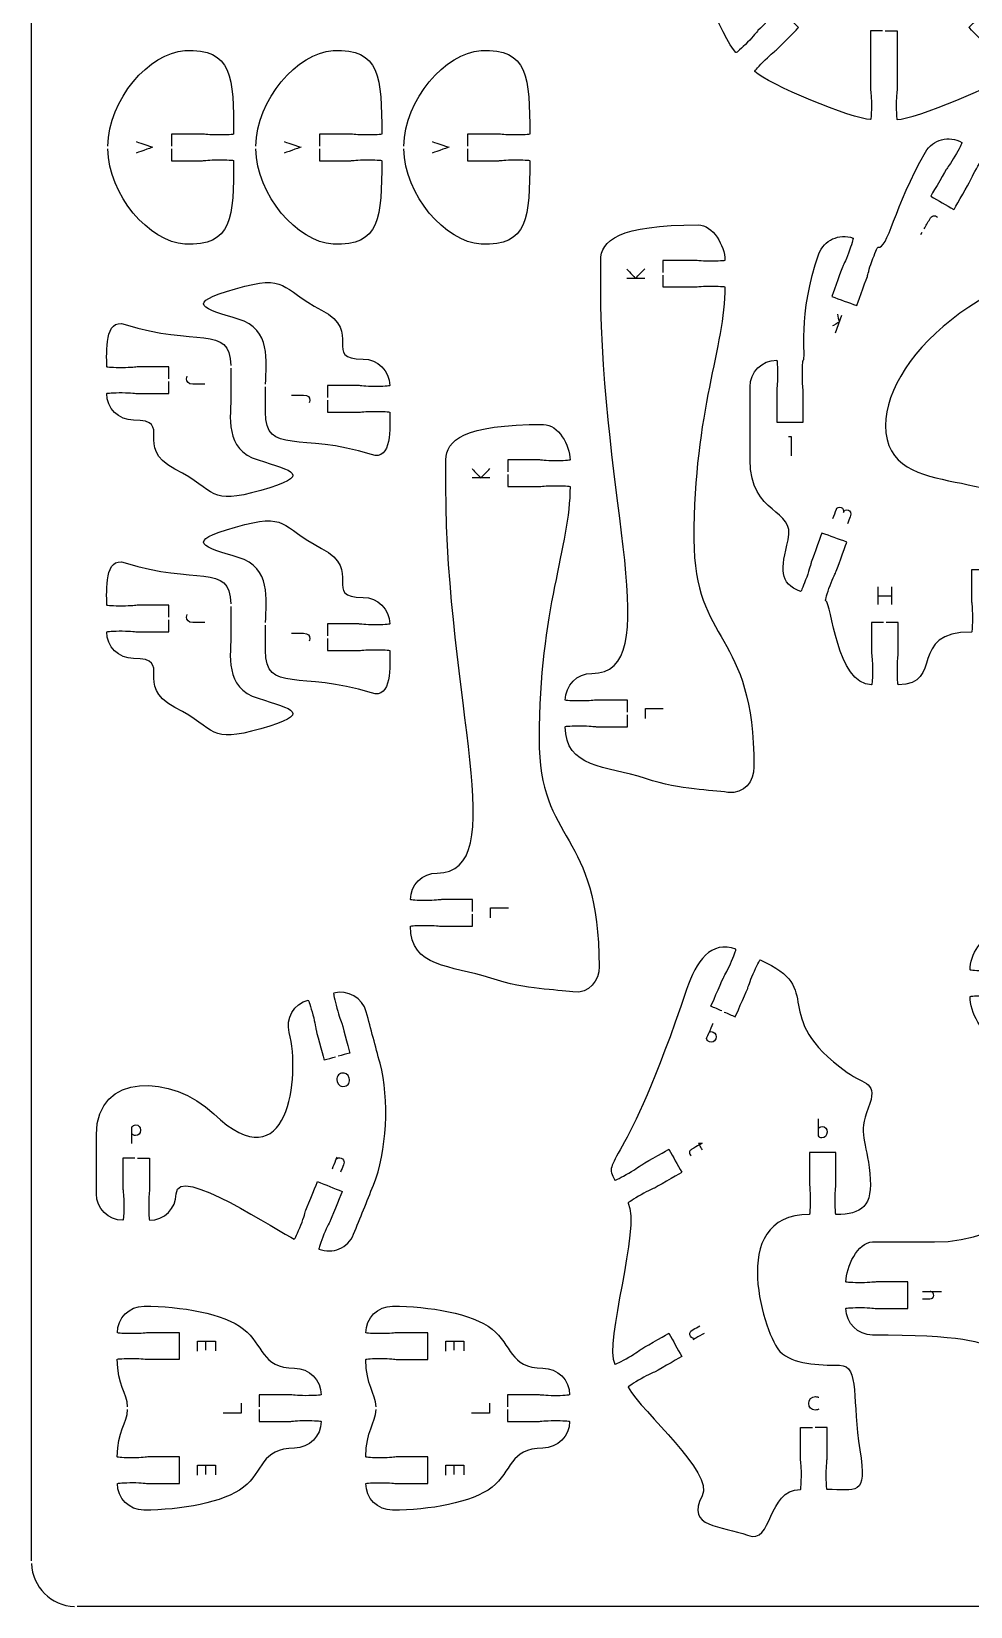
# Model space of a CAD drawing. Extents: x 0 to 300, y 0 to 300.
# Drawn here: x 0 to 105.9, y 0.1 to 177.7 of the extents above; entities that cross this region are included whole.
import ezdxf

# ---------------------------------------------------------------- set-up
doc = ezdxf.new("R2010")
doc.units = 0
doc.header["$MEASUREMENT"] = 0
doc.layers.add('DEFAULT', color=7, linetype='CONTINUOUS')

msp = doc.modelspace()

# ---------------------------------------------------------------- linework, layer by layer
at = {"layer": 'DEFAULT', "color": 1}
for points in [[(0, 5.25), (0, 294.95)], [(294.85, 0.1), (5.15, 0.1)]]:
    msp.add_lwpolyline(points, dxfattribs=at)
at = {"layer": 'DEFAULT', "color": 250}
for points in [[(100.43, 155), (100.27, 154.73)], [(69.17, 149.83), (67.15, 149.83)], [(91.36, 145.64), (90.63, 143.64)], [(85.72, 129.84), (85.72, 131.97), (85.36, 131.97)], [(51.71, 127.33), (49.69, 127.33)], [(95.5, 113.05), (95.5, 115.07)], [(97, 114), (95.5, 114)], [(97, 115.07), (97, 113.05)], [(69.23, 100.23), (69.23, 101.35), (71.25, 101.35)], [(51.77, 77.73), (51.77, 78.85), (53.79, 78.85)], [(100.49, 35.61), (102.62, 35.61)], [(18.72, 28.9), (18.72, 30.03), (20.74, 30.03), (20.74, 28.94)], [(19.66, 28.99), (19.66, 30.03)], [(46.73, 28.9), (46.73, 30.03), (48.76, 30.03), (48.76, 28.94)], [(47.68, 28.99), (47.68, 30.03)], [(23.64, 23.03), (23.64, 21.91), (21.62, 21.91)], [(51.65, 23.03), (51.65, 21.9), (49.63, 21.9)], [(18.72, 14.89), (18.72, 16.03), (20.74, 16.03), (20.74, 14.94)], [(19.66, 14.98), (19.66, 16.03)], [(46.73, 14.89), (46.73, 16.03), (48.76, 16.03), (48.76, 14.94)], [(47.68, 14.98), (47.68, 16.03)]]:
    msp.add_lwpolyline(points, dxfattribs=at)
at = {"layer": 'DEFAULT', "color": 1}
for points, knots in [([(95.98, 177.75), (95.53, 177.75), (95.07, 177.75), (94.62, 177.75), (94.62, 175.59), (94.62, 173.42), (94.62, 171.25), (94.62, 171.08), (94.73, 170.47), (94.73, 169.51), (94.73, 168.54), (94.68, 167.75), (94.63, 167.75), (92.63, 167.75), (82.99, 171.75), (81.58, 173.16), (81.54, 173.2), (82.06, 173.79), (82.74, 174.47), (83.43, 175.15), (83.92, 175.51), (84.05, 175.63), (84.67, 176.25), (86.52, 178.11), (86.52, 178.11), (85.82, 178.82), (85.11, 179.52), (84.4, 180.23), (84.4, 180.23), (82.55, 178.38), (81.93, 177.76), (81.8, 177.63), (81.44, 177.13), (80.76, 176.45), (80.08, 175.77), (79.49, 175.24), (79.45, 175.28), (78.04, 176.7), (74.05, 186.33), (74.05, 188.33), (74.05, 188.39), (74.83, 188.43), (75.8, 188.43), (76.76, 188.43), (77.37, 188.33), (77.55, 188.33), (78.42, 188.33), (81.05, 188.33), (81.05, 188.33), (81.05, 189.33), (81.05, 190.33), (81.05, 191.33), (81.05, 191.33), (78.42, 191.33), (77.55, 191.33), (77.37, 191.33), (76.77, 191.23), (75.8, 191.23), (74.83, 191.23), (74.05, 191.27), (74.05, 191.33), (74.05, 193.33), (78.04, 202.97), (79.45, 204.38), (79.49, 204.42), (80.08, 203.9), (80.76, 203.21), (81.45, 202.53), (81.8, 202.03), (81.93, 201.91), (82.55, 201.28), (84.4, 199.43), (84.4, 199.43), (85.11, 200.14), (85.82, 200.85), (86.53, 201.55), (86.53, 201.55), (84.67, 203.41), (84.05, 204.03), (83.92, 204.15), (83.43, 204.51), (82.74, 205.19), (82.06, 205.88), (81.54, 206.46), (81.58, 206.5), (82.99, 207.92), (92.63, 211.91), (94.63, 211.91), (94.68, 211.91), (94.73, 211.13), (94.73, 210.16), (94.73, 209.19), (94.63, 208.58), (94.63, 208.41), (94.62, 207.53), (94.62, 201.91), (94.62, 201.91), (95.07, 201.91), (95.53, 201.91), (95.98, 201.91)], [0, 0, 0, 0, 3.83, 3.83, 3.83, 22.25, 22.25, 22.25, 23.25, 23.25, 23.25, 24.25, 24.25, 24.25, 25.25, 25.25, 25.25, 26.25, 26.25, 26.25, 27.25, 27.25, 27.25, 28.25, 28.25, 28.25, 36.742355, 36.742355, 36.742355, 37.742355, 37.742355, 37.742355, 38.742355, 38.742355, 38.742355, 39.742355, 39.742355, 39.742355, 40.742355, 40.742355, 40.742355, 41.742355, 41.742355, 41.742355, 42.742355, 42.742355, 42.742355, 43.742355, 43.742355, 43.742355, 52.252355, 52.252355, 52.252355, 53.252355, 53.252355, 53.252355, 54.252355, 54.252355, 54.252355, 55.252355, 55.252355, 55.252355, 56.252355, 56.252355, 56.252355, 57.252355, 57.252355, 57.252355, 58.252355, 58.252355, 58.252355, 59.252355, 59.252355, 59.252355, 67.758853, 67.758853, 67.758853, 68.758853, 68.758853, 68.758853, 69.758853, 69.758853, 69.758853, 70.758853, 70.758853, 70.758853, 71.758853, 71.758853, 71.758853, 72.758853, 72.758853, 72.758853, 73.758853, 73.758853, 73.758853, 74.758853, 74.758853, 74.758853, 78.588853, 78.588853, 78.588853, 78.588853]), ([(96.28, 177.75), (96.73, 177.75), (97.18, 177.75), (97.63, 177.75), (97.63, 175.59), (97.63, 173.42), (97.63, 171.25), (97.63, 171.08), (97.53, 170.47), (97.52, 169.5), (97.52, 168.54), (97.57, 167.76), (97.62, 167.75), (99.62, 167.75), (109.26, 171.75), (110.68, 173.16), (110.71, 173.2), (110.2, 173.78), (109.51, 174.47), (108.83, 175.15), (108.33, 175.51), (108.2, 175.63), (107.58, 176.25), (105.73, 178.11), (105.73, 178.11), (106.43, 178.82), (107.14, 179.52), (107.85, 180.23), (107.85, 180.23), (109.71, 178.38), (110.32, 177.75), (110.45, 177.63), (110.81, 177.13), (111.49, 176.45), (112.18, 175.76), (112.76, 175.24), (112.8, 175.28), (114.21, 176.7), (118.2, 186.33), (118.2, 188.33), (118.2, 188.39), (117.42, 188.43), (116.45, 188.43), (115.49, 188.43), (114.88, 188.33), (114.7, 188.33), (113.54, 188.33), (112.37, 188.33), (111.2, 188.33), (111.2, 189.33), (111.2, 190.33), (111.2, 191.33), (111.2, 191.33), (113.83, 191.33), (114.7, 191.33), (114.88, 191.33), (115.48, 191.23), (116.45, 191.23), (117.42, 191.23), (118.2, 191.28), (118.2, 191.33), (118.2, 193.33), (114.21, 202.97), (112.8, 204.38), (112.76, 204.42), (112.18, 203.9), (111.49, 203.22), (110.8, 202.53), (110.45, 202.03), (110.32, 201.91), (109.7, 201.29), (107.85, 199.43), (107.85, 199.43), (107.14, 200.14), (106.43, 200.85), (105.73, 201.55), (105.73, 201.55), (107.59, 203.41), (108.2, 204.03), (108.33, 204.15), (108.83, 204.51), (109.51, 205.2), (110.19, 205.88), (110.71, 206.46), (110.68, 206.5), (109.26, 207.92), (99.63, 211.91), (97.63, 211.91), (97.57, 211.91), (97.52, 211.13), (97.52, 210.16), (97.52, 209.19), (97.63, 208.58), (97.62, 208.41), (97.63, 207.53), (97.63, 201.91), (97.63, 201.91), (97.18, 201.91), (96.73, 201.91), (96.28, 201.91)], [0, 0, 0, 0, 3.83, 3.83, 3.83, 22.26, 22.26, 22.26, 23.26, 23.26, 23.26, 24.26, 24.26, 24.26, 25.26, 25.26, 25.26, 26.26, 26.26, 26.26, 27.26, 27.26, 27.26, 28.26, 28.26, 28.26, 36.766498, 36.766498, 36.766498, 37.766498, 37.766498, 37.766498, 38.766498, 38.766498, 38.766498, 39.766498, 39.766498, 39.766498, 40.766498, 40.766498, 40.766498, 41.766498, 41.766498, 41.766498, 42.766498, 42.766498, 42.766498, 52.696498, 52.696498, 52.696498, 61.196503, 61.196503, 61.196503, 62.196503, 62.196503, 62.196503, 63.196503, 63.196503, 63.196503, 64.196503, 64.196503, 64.196503, 65.196503, 65.196503, 65.196503, 66.196503, 66.196503, 66.196503, 67.196503, 67.196503, 67.196503, 68.196503, 68.196503, 68.196503, 76.703001, 76.703001, 76.703001, 77.703001, 77.703001, 77.703001, 78.703001, 78.703001, 78.703001, 79.703001, 79.703001, 79.703001, 80.703001, 80.703001, 80.703001, 81.703001, 81.703001, 81.703001, 82.703001, 82.703001, 82.703001, 83.703001, 83.703001, 83.703001, 87.533001, 87.533001, 87.533001, 87.533001]), ([(8.6, 164.75), (8.68, 169.97), (13.29, 175.28), (17.31, 175.51), (22.65, 175.82), (22.8, 172.46), (22.8, 166.1), (22.8, 166.05), (22.02, 166), (21.05, 166), (20.08, 166), (19.48, 166.1), (19.3, 166.1), (18.13, 166.1), (16.97, 166.1), (15.8, 166.1), (15.8, 165.65), (15.8, 165.2), (15.8, 164.75)], [0, 0, 0, 0, 1, 1, 1, 2, 2, 2, 3, 3, 3, 4, 4, 4, 13.92, 13.92, 13.92, 17.74, 17.74, 17.74, 17.74]), ([(25.29, 164.75), (25.38, 169.97), (29.99, 175.28), (34.01, 175.51), (39.35, 175.82), (39.5, 172.46), (39.5, 166.1), (39.5, 166.05), (38.71, 166), (37.75, 166), (36.78, 166), (36.17, 166.1), (36, 166.1), (34.83, 166.1), (33.66, 166.1), (32.5, 166.1), (32.5, 165.65), (32.5, 165.2), (32.5, 164.75)], [0, 0, 0, 0, 1, 1, 1, 2, 2, 2, 3, 3, 3, 4, 4, 4, 13.92, 13.92, 13.92, 17.74, 17.74, 17.74, 17.74]), ([(41.99, 164.75), (42.07, 169.97), (46.68, 175.28), (50.7, 175.51), (56.04, 175.82), (56.19, 172.46), (56.19, 166.1), (56.19, 166.05), (55.41, 166), (54.44, 166), (53.47, 166), (52.87, 166.1), (52.69, 166.1), (51.52, 166.1), (50.36, 166.1), (49.19, 166.1), (49.19, 165.65), (49.19, 165.2), (49.19, 164.75)], [0, 0, 0, 0, 1, 1, 1, 2, 2, 2, 3, 3, 3, 4, 4, 4, 13.92, 13.92, 13.92, 17.74, 17.74, 17.74, 17.74]), ([(96.1, 111.02), (95.65, 111.02), (95.2, 111.02), (94.75, 111.02), (94.75, 111.02), (94.75, 108.39), (94.75, 107.52), (94.75, 107.34), (94.85, 106.73), (94.85, 105.77), (94.85, 104.8), (94.81, 104.02), (94.75, 104.02), (90.79, 104.02), (90.23, 113.27), (89.56, 113.52), (89.51, 113.54), (89.73, 114.29), (90.06, 115.2), (90.39, 116.11), (90.7, 116.64), (90.76, 116.81), (91.06, 117.63), (91.95, 120.1), (91.95, 120.1), (91.01, 120.44), (90.07, 120.78), (89.14, 121.12), (89.14, 121.12), (88.24, 118.66), (87.94, 117.84), (87.88, 117.67), (87.76, 117.07), (87.43, 116.16), (87.1, 115.25), (86.79, 114.53), (86.74, 114.54), (84.28, 115.44), (84.52, 117.05), (85.33, 120.36), (86.21, 123.96), (81.04, 123.03), (81.04, 129.39), (81.04, 132.13), (81.04, 134.87), (81.04, 137.61), (81.04, 139.27), (82.38, 140.61), (84.04, 140.61), (84.1, 140.61), (84.14, 139.83), (84.14, 138.86), (84.14, 137.89), (84.04, 137.28), (84.04, 137.11), (84.04, 135.94), (84.04, 134.78), (84.04, 133.61), (85.04, 133.61), (86.04, 133.61), (87.04, 133.61), (87.04, 134.78), (87.04, 135.94), (87.04, 137.11), (87.04, 137.28), (86.94, 137.89), (86.94, 138.86), (86.94, 139.83), (86.99, 140.61), (87.04, 140.61), (87.41, 140.61), (86.36, 145.87), (88.8, 152.58), (89.37, 154.14), (91.09, 154.94), (92.65, 154.37), (92.7, 154.35), (92.48, 153.6), (92.14, 152.69), (91.81, 151.78), (91.51, 151.25), (91.45, 151.08), (91.15, 150.26), (90.25, 147.79), (90.25, 147.79), (91.19, 147.45), (92.13, 147.11), (93.07, 146.77), (93.07, 146.77), (93.97, 149.24), (94.27, 150.06), (94.33, 150.22), (94.44, 150.83), (94.78, 151.74), (95.11, 152.64), (95.41, 153.36), (95.47, 153.35), (96.54, 152.96), (97.32, 157.99), (100.82, 164.05), (101.65, 165.49), (103.49, 165.98), (104.92, 165.15), (104.97, 165.13), (104.61, 164.42), (104.13, 163.59), (103.65, 162.75), (103.26, 162.27), (103.17, 162.12), (102.73, 161.36), (101.42, 159.09), (101.42, 159.09), (102.29, 158.59), (103.15, 158.09), (104.02, 157.59), (104.02, 157.59), (105.33, 159.86), (105.76, 160.62), (105.86, 160.77), (106.08, 161.35), (106.56, 162.19), (107.04, 163.02), (107.47, 163.68), (107.52, 163.65), (108.95, 162.82), (109.48, 168.65), (113.63, 166.24), (113.68, 166.22), (113.33, 165.52), (112.84, 164.68), (112.36, 163.84), (111.97, 163.36), (111.88, 163.21), (111.44, 162.46), (110.13, 160.19), (110.13, 160.19), (110.99, 159.69), (111.86, 159.18), (112.73, 158.68), (112.73, 158.68), (114.04, 160.96), (114.48, 161.71), (114.57, 161.87), (114.78, 162.44), (115.27, 163.28), (115.75, 164.12), (116.18, 164.77), (116.23, 164.74), (118.31, 163.54), (123.2, 161.53), (125.85, 161.53), (127.62, 161.53), (128.85, 160.19), (128.85, 158.52), (128.85, 158.47), (128.07, 158.43), (127.1, 158.43), (126.13, 158.43), (125.52, 158.52), (125.34, 158.52), (124.18, 158.52), (123.01, 158.52), (121.85, 158.52), (121.85, 158.07), (121.85, 157.62), (121.85, 157.17)], [0, 0, 0, 0, 3.82, 3.82, 3.82, 4.82, 4.82, 4.82, 5.82, 5.82, 5.82, 6.82, 6.82, 6.82, 7.82, 7.82, 7.82, 8.82, 8.82, 8.82, 9.82, 9.82, 9.82, 10.82, 10.82, 10.82, 19.323423, 19.323423, 19.323423, 20.323423, 20.323423, 20.323423, 21.323423, 21.323423, 21.323423, 22.323423, 22.323423, 22.323423, 23.323423, 23.323423, 23.323423, 24.323423, 24.323423, 24.323423, 47.643423, 47.643423, 47.643423, 48.643423, 48.643423, 48.643423, 49.643423, 49.643423, 49.643423, 50.643423, 50.643423, 50.643423, 60.563423, 60.563423, 60.563423, 69.063423, 69.063423, 69.063423, 78.983423, 78.983423, 78.983423, 79.983423, 79.983423, 79.983423, 80.983423, 80.983423, 80.983423, 81.983423, 81.983423, 81.983423, 82.983423, 82.983423, 82.983423, 83.983423, 83.983423, 83.983423, 84.983423, 84.983423, 84.983423, 85.983423, 85.983423, 85.983423, 94.496243, 94.496243, 94.496243, 95.496243, 95.496243, 95.496243, 96.496243, 96.496243, 96.496243, 97.496243, 97.496243, 97.496243, 98.496243, 98.496243, 98.496243, 99.496243, 99.496243, 99.496243, 100.496243, 100.496243, 100.496243, 101.496243, 101.496243, 101.496243, 102.496243, 102.496243, 102.496243, 111.003851, 111.003851, 111.003851, 112.003851, 112.003851, 112.003851, 113.003851, 113.003851, 113.003851, 114.003851, 114.003851, 114.003851, 115.003851, 115.003851, 115.003851, 116.003851, 116.003851, 116.003851, 117.003851, 117.003851, 117.003851, 118.003851, 118.003851, 118.003851, 126.507803, 126.507803, 126.507803, 127.507803, 127.507803, 127.507803, 128.507803, 128.507803, 128.507803, 129.507803, 129.507803, 129.507803, 130.507803, 130.507803, 130.507803, 131.507803, 131.507803, 131.507803, 132.507803, 132.507803, 132.507803, 133.507803, 133.507803, 133.507803, 143.417803, 143.417803, 143.417803, 147.247803, 147.247803, 147.247803, 147.247803]), ([(15.8, 164.45), (15.8, 164), (15.8, 163.55), (15.8, 163.1), (16.97, 163.1), (18.13, 163.1), (19.3, 163.1), (19.48, 163.1), (20.08, 163.2), (21.05, 163.2), (22.02, 163.2), (22.8, 163.16), (22.8, 163.1), (22.8, 156.74), (22.65, 153.39), (17.31, 153.69), (13.29, 153.92), (8.68, 159.23), (8.6, 164.45)], [0, 0, 0, 0, 3.83, 3.83, 3.83, 13.75, 13.75, 13.75, 14.75, 14.75, 14.75, 15.75, 15.75, 15.75, 16.75, 16.75, 16.75, 17.75, 17.75, 17.75, 17.75]), ([(32.5, 164.45), (32.5, 164), (32.5, 163.55), (32.5, 163.1), (33.66, 163.1), (34.83, 163.1), (36, 163.1), (36.17, 163.1), (36.78, 163.2), (37.75, 163.2), (38.71, 163.2), (39.5, 163.16), (39.5, 163.1), (39.5, 156.74), (39.34, 153.39), (34.01, 153.69), (29.99, 153.92), (25.38, 159.23), (25.29, 164.45)], [0, 0, 0, 0, 3.83, 3.83, 3.83, 13.75, 13.75, 13.75, 14.75, 14.75, 14.75, 15.75, 15.75, 15.75, 16.75, 16.75, 16.75, 17.75, 17.75, 17.75, 17.75]), ([(49.19, 164.45), (49.19, 164), (49.19, 163.55), (49.19, 163.1), (50.36, 163.1), (51.52, 163.1), (52.69, 163.1), (52.87, 163.1), (53.47, 163.2), (54.44, 163.2), (55.41, 163.2), (56.19, 163.16), (56.19, 163.1), (56.19, 156.74), (56.04, 153.39), (50.7, 153.69), (46.68, 153.92), (42.07, 159.23), (41.99, 164.45)], [0, 0, 0, 0, 3.83, 3.83, 3.83, 13.75, 13.75, 13.75, 14.75, 14.75, 14.75, 15.75, 15.75, 15.75, 16.75, 16.75, 16.75, 17.75, 17.75, 17.75, 17.75]), ([(121.85, 156.87), (121.85, 156.42), (121.85, 155.98), (121.85, 155.53), (123.01, 155.53), (124.18, 155.53), (125.34, 155.53), (125.52, 155.53), (126.13, 155.62), (127.1, 155.62), (128.07, 155.62), (128.85, 155.58), (128.85, 155.53), (128.85, 153.87), (127.51, 152.53), (125.85, 152.53), (108.85, 152.53), (96.31, 141.27), (96.31, 133.24), (96.31, 123.87), (112.02, 129.67), (112.02, 121.12), (112.02, 118.4), (112.02, 115.68), (112.02, 112.96), (112.02, 111.3), (110.67, 109.96), (109.02, 109.96), (108.96, 109.96), (108.92, 110.74), (108.92, 111.71), (108.92, 112.67), (109.02, 113.28), (109.02, 113.46), (109.02, 114.62), (109.02, 115.79), (109.02, 116.96), (108.02, 116.96), (107.02, 116.96), (106.02, 116.96), (106.02, 115.79), (106.02, 114.62), (106.02, 113.46), (106.02, 113.28), (106.12, 112.67), (106.12, 111.71), (106.12, 110.74), (106.08, 109.96), (106.02, 109.96), (98.71, 109.96), (102.98, 104.02), (97.75, 104.02), (97.7, 104.02), (97.65, 104.8), (97.65, 105.77), (97.65, 106.74), (97.75, 107.34), (97.75, 107.52), (97.75, 108.39), (97.75, 111.02), (97.75, 111.02), (97.3, 111.02), (96.85, 111.02), (96.4, 111.02)], [0, 0, 0, 0, 3.82, 3.82, 3.82, 13.73, 13.73, 13.73, 14.73, 14.73, 14.73, 15.73, 15.73, 15.73, 16.73, 16.73, 16.73, 17.73, 17.73, 17.73, 18.73, 18.73, 18.73, 41.88, 41.88, 41.88, 42.88, 42.88, 42.88, 43.88, 43.88, 43.88, 44.88, 44.88, 44.88, 54.8, 54.8, 54.8, 63.3, 63.3, 63.3, 73.22, 73.22, 73.22, 74.22, 74.22, 74.22, 75.22, 75.22, 75.22, 76.22, 76.22, 76.22, 77.22, 77.22, 77.22, 78.22, 78.22, 78.22, 79.22, 79.22, 79.22, 83.05, 83.05, 83.05, 83.05]), ([(67.2, 100.94), (67.2, 101.39), (67.2, 101.84), (67.2, 102.29), (66.03, 102.29), (64.87, 102.29), (63.7, 102.29), (63.52, 102.29), (62.92, 102.19), (61.95, 102.19), (60.98, 102.19), (60.2, 102.24), (60.2, 102.29), (60.2, 103.95), (61.54, 105.29), (63.2, 105.29), (71.74, 105.29), (64.2, 124.78), (64.2, 148.86), (64.2, 149.86), (64.2, 150.86), (64.2, 151.86), (64.2, 154.08), (66.13, 155.86), (75.2, 155.86), (76.85, 155.86), (78.2, 153.52), (78.2, 151.86), (78.2, 151.81), (77.42, 151.76), (76.45, 151.76), (75.48, 151.76), (74.87, 151.86), (74.7, 151.86), (73.53, 151.86), (72.37, 151.86), (71.2, 151.86), (71.2, 151.41), (71.2, 150.96), (71.2, 150.51)], [0, 0, 0, 0, 3.83, 3.83, 3.83, 13.75, 13.75, 13.75, 14.75, 14.75, 14.75, 15.75, 15.75, 15.75, 16.75, 16.75, 16.75, 17.75, 17.75, 17.75, 26.26, 26.26, 26.26, 27.26, 27.26, 27.26, 28.26, 28.26, 28.26, 29.26, 29.26, 29.26, 30.26, 30.26, 30.26, 40.18, 40.18, 40.18, 44.01, 44.01, 44.01, 44.01]), ([(26.4, 137.89), (26.43, 140.5), (27.11, 144.07), (23.32, 145.24), (19.46, 146.42), (17.04, 146.97), (23.01, 148.66), (28.99, 150.36), (27.9, 148.75), (32.71, 146.26), (37.51, 143.76), (32.67, 140.74), (37.4, 140.74), (39.05, 140.74), (40.4, 139.4), (40.4, 137.74), (40.4, 137.68), (39.62, 137.64), (38.65, 137.64), (37.68, 137.64), (37.07, 137.74), (36.9, 137.74), (35.73, 137.74), (34.56, 137.74), (33.4, 137.74), (33.4, 137.29), (33.4, 136.84), (33.4, 136.39)], [0, 0, 0, 0, 1, 1, 1, 2, 2, 2, 3, 3, 3, 4, 4, 4, 5, 5, 5, 6, 6, 6, 7, 7, 7, 16.92, 16.92, 16.92, 20.75, 20.75, 20.75, 20.75]), ([(71.2, 150.21), (71.2, 149.76), (71.2, 149.31), (71.2, 148.86), (72.37, 148.86), (73.53, 148.86), (74.7, 148.86), (74.87, 148.86), (75.48, 148.96), (76.45, 148.96), (77.42, 148.96), (78.2, 148.92), (78.2, 148.86), (78.2, 142.1), (74.7, 135.01), (74.7, 120.44), (74.7, 108.48), (81.48, 110.22), (81.48, 94.76), (81.48, 93.17), (80.39, 91.65), (78.53, 91.88), (76.55, 92.2), (73.45, 92.08), (69.25, 93.44), (64.72, 94.91), (60.2, 94.6), (60.2, 99.29), (60.2, 99.35), (60.98, 99.39), (61.95, 99.39), (62.92, 99.39), (63.52, 99.29), (63.7, 99.29), (64.87, 99.29), (66.03, 99.29), (67.2, 99.29), (67.2, 99.74), (67.2, 100.19), (67.2, 100.64)], [0, 0, 0, 0, 3.83, 3.83, 3.83, 13.75, 13.75, 13.75, 14.75, 14.75, 14.75, 15.75, 15.75, 15.75, 16.75, 16.75, 16.75, 17.75, 17.75, 17.75, 18.75, 18.75, 18.75, 19.75, 19.75, 19.75, 20.75, 20.75, 20.75, 21.75, 21.75, 21.75, 22.75, 22.75, 22.75, 32.67, 32.67, 32.67, 36.49, 36.49, 36.49, 36.49]), ([(15.49, 138.5), (15.49, 138.95), (15.49, 139.4), (15.49, 139.85), (14.32, 139.85), (13.16, 139.85), (11.99, 139.85), (11.81, 139.85), (11.21, 139.75), (10.24, 139.75), (9.27, 139.75), (8.49, 139.8), (8.49, 139.85), (8.49, 141.51), (8.19, 145.4), (10.55, 144.64), (18.43, 142.09), (22.4, 144.72), (22.48, 140.01)], [0, 0, 0, 0, 3.82, 3.82, 3.82, 13.74, 13.74, 13.74, 14.74, 14.74, 14.74, 15.74, 15.74, 15.74, 16.74, 16.74, 16.74, 17.74, 17.74, 17.74, 17.74]), ([(22.49, 139.71), (22.49, 138.76), (22.49, 137.8), (22.49, 136.85), (22.49, 134.23), (21.7, 130.54), (25.56, 129.36), (29.42, 128.17), (31.85, 127.62), (25.87, 125.92), (19.9, 124.23), (20.99, 125.84), (16.18, 128.33), (11.37, 130.83), (16.21, 133.85), (11.49, 133.85), (9.83, 133.85), (8.49, 135.19), (8.49, 136.85), (8.49, 136.91), (9.27, 136.95), (10.24, 136.95), (11.21, 136.95), (11.81, 136.85), (11.99, 136.85), (13.16, 136.85), (14.32, 136.85), (15.49, 136.85), (15.49, 137.3), (15.49, 137.75), (15.49, 138.2)], [0, 0, 0, 0, 8.1, 8.1, 8.1, 9.1, 9.1, 9.1, 10.1, 10.1, 10.1, 11.1, 11.1, 11.1, 12.1, 12.1, 12.1, 13.1, 13.1, 13.1, 14.1, 14.1, 14.1, 15.1, 15.1, 15.1, 25.02, 25.02, 25.02, 28.86, 28.86, 28.86, 28.86]), ([(33.4, 136.09), (33.4, 135.64), (33.4, 135.19), (33.4, 134.74), (34.56, 134.74), (35.73, 134.74), (36.9, 134.74), (37.07, 134.74), (37.68, 134.84), (38.65, 134.84), (39.62, 134.84), (40.4, 134.79), (40.4, 134.74), (40.4, 133.08), (40.7, 129.19), (38.34, 129.96), (30.37, 132.53), (26.4, 129.82), (26.4, 134.74), (26.4, 135.69), (26.4, 136.64), (26.4, 137.59)], [0, 0, 0, 0, 3.83, 3.83, 3.83, 13.75, 13.75, 13.75, 14.75, 14.75, 14.75, 15.75, 15.75, 15.75, 16.75, 16.75, 16.75, 17.75, 17.75, 17.75, 25.84, 25.84, 25.84, 25.84]), ([(49.74, 78.44), (49.74, 78.89), (49.74, 79.34), (49.74, 79.79), (48.57, 79.79), (47.41, 79.79), (46.24, 79.79), (46.06, 79.79), (45.46, 79.69), (44.49, 79.69), (43.52, 79.69), (42.74, 79.74), (42.74, 79.79), (42.74, 81.45), (44.08, 82.79), (45.74, 82.79), (54.28, 82.79), (46.74, 102.28), (46.74, 126.36), (46.74, 127.36), (46.74, 128.36), (46.74, 129.36), (46.74, 131.57), (48.67, 133.36), (57.74, 133.36), (59.4, 133.36), (60.74, 131.02), (60.74, 129.36), (60.74, 129.3), (59.96, 129.26), (58.99, 129.26), (58.02, 129.26), (57.41, 129.36), (57.24, 129.36), (56.07, 129.36), (54.91, 129.36), (53.74, 129.36), (53.74, 128.91), (53.74, 128.46), (53.74, 128.01)], [0, 0, 0, 0, 3.82, 3.82, 3.82, 13.74, 13.74, 13.74, 14.74, 14.74, 14.74, 15.74, 15.74, 15.74, 16.74, 16.74, 16.74, 17.74, 17.74, 17.74, 26.25, 26.25, 26.25, 27.25, 27.25, 27.25, 28.25, 28.25, 28.25, 29.25, 29.25, 29.25, 30.25, 30.25, 30.25, 40.17, 40.17, 40.17, 43.99, 43.99, 43.99, 43.99]), ([(53.74, 127.71), (53.74, 127.26), (53.74, 126.81), (53.74, 126.36), (54.91, 126.36), (56.07, 126.36), (57.24, 126.36), (57.41, 126.36), (58.02, 126.46), (58.99, 126.46), (59.96, 126.46), (60.74, 126.41), (60.74, 126.36), (60.74, 119.6), (57.24, 112.5), (57.24, 97.94), (57.24, 85.98), (64.02, 87.72), (64.02, 72.25), (64.02, 70.67), (62.93, 69.14), (61.07, 69.38), (59.09, 69.69), (56, 69.58), (51.79, 70.94), (47.26, 72.41), (42.74, 72.1), (42.74, 76.79), (42.74, 76.85), (43.52, 76.89), (44.49, 76.89), (45.46, 76.89), (46.06, 76.79), (46.24, 76.79), (47.41, 76.79), (48.57, 76.79), (49.74, 76.79), (49.74, 77.24), (49.74, 77.69), (49.74, 78.14)], [0, 0, 0, 0, 3.84, 3.84, 3.84, 13.76, 13.76, 13.76, 14.76, 14.76, 14.76, 15.76, 15.76, 15.76, 16.76, 16.76, 16.76, 17.76, 17.76, 17.76, 18.76, 18.76, 18.76, 19.76, 19.76, 19.76, 20.76, 20.76, 20.76, 21.76, 21.76, 21.76, 22.76, 22.76, 22.76, 32.68, 32.68, 32.68, 36.51, 36.51, 36.51, 36.51]), ([(26.4, 111.02), (26.43, 113.63), (27.11, 117.21), (23.32, 118.37), (19.46, 119.55), (17.04, 120.1), (23.01, 121.8), (28.99, 123.49), (27.9, 121.89), (32.71, 119.39), (37.51, 116.89), (32.67, 113.87), (37.4, 113.87), (39.05, 113.87), (40.4, 112.53), (40.4, 110.87), (40.4, 110.82), (39.62, 110.77), (38.65, 110.77), (37.68, 110.77), (37.07, 110.87), (36.9, 110.87), (35.73, 110.87), (34.56, 110.87), (33.4, 110.87), (33.4, 110.42), (33.4, 109.97), (33.4, 109.52)], [0, 0, 0, 0, 1, 1, 1, 2, 2, 2, 3, 3, 3, 4, 4, 4, 5, 5, 5, 6, 6, 6, 7, 7, 7, 16.92, 16.92, 16.92, 20.75, 20.75, 20.75, 20.75]), ([(15.49, 111.64), (15.49, 112.09), (15.49, 112.54), (15.49, 112.98), (14.32, 112.98), (13.16, 112.98), (11.99, 112.98), (11.81, 112.98), (11.21, 112.88), (10.24, 112.88), (9.27, 112.88), (8.49, 112.93), (8.49, 112.98), (8.49, 114.64), (8.19, 118.53), (10.55, 117.77), (18.43, 115.22), (22.4, 117.85), (22.48, 113.14)], [0, 0, 0, 0, 3.82, 3.82, 3.82, 13.74, 13.74, 13.74, 14.74, 14.74, 14.74, 15.74, 15.74, 15.74, 16.74, 16.74, 16.74, 17.74, 17.74, 17.74, 17.74]), ([(22.49, 112.84), (22.49, 111.89), (22.49, 110.93), (22.49, 109.98), (22.49, 107.36), (21.7, 103.67), (25.56, 102.49), (29.42, 101.3), (31.85, 100.75), (25.87, 99.06), (19.9, 97.36), (20.99, 98.97), (16.18, 101.47), (11.37, 103.96), (16.21, 106.98), (11.49, 106.98), (9.83, 106.98), (8.49, 108.32), (8.49, 109.98), (8.49, 110.04), (9.27, 110.08), (10.24, 110.08), (11.21, 110.08), (11.81, 109.98), (11.99, 109.98), (13.16, 109.98), (14.32, 109.98), (15.49, 109.98), (15.49, 110.43), (15.49, 110.89), (15.49, 111.34)], [0, 0, 0, 0, 8.09, 8.09, 8.09, 9.09, 9.09, 9.09, 10.09, 10.09, 10.09, 11.09, 11.09, 11.09, 12.09, 12.09, 12.09, 13.09, 13.09, 13.09, 14.09, 14.09, 14.09, 15.09, 15.09, 15.09, 25.01, 25.01, 25.01, 28.85, 28.85, 28.85, 28.85]), ([(33.4, 109.22), (33.4, 108.77), (33.4, 108.32), (33.4, 107.87), (34.56, 107.87), (35.73, 107.87), (36.9, 107.87), (37.07, 107.87), (37.68, 107.97), (38.65, 107.97), (39.62, 107.97), (40.4, 107.93), (40.4, 107.87), (40.4, 106.21), (40.7, 102.33), (38.34, 103.09), (30.37, 105.66), (26.4, 102.95), (26.4, 107.87), (26.4, 108.82), (26.4, 109.77), (26.4, 110.72)], [0, 0, 0, 0, 3.83, 3.83, 3.83, 13.75, 13.75, 13.75, 14.75, 14.75, 14.75, 15.75, 15.75, 15.75, 16.75, 16.75, 16.75, 17.75, 17.75, 17.75, 25.84, 25.84, 25.84, 25.84]), ([(120.4, 27.89), (120.03, 28.15), (119.66, 28.41), (119.29, 28.67), (119.29, 28.67), (117.78, 26.52), (117.28, 25.8), (117.18, 25.66), (116.91, 25.1), (116.36, 24.31), (115.81, 23.52), (115.32, 22.9), (115.27, 22.93), (110.48, 26.01), (110.98, 25.08), (109.27, 26.17), (107.04, 27.59), (114.41, 30.7), (94.85, 30.7), (93.19, 30.7), (91.85, 32.04), (91.85, 33.7), (91.85, 33.75), (92.63, 33.8), (93.6, 33.8), (94.57, 33.8), (95.18, 33.7), (95.35, 33.7), (96.51, 33.7), (97.68, 33.7), (98.85, 33.7), (98.85, 34.7), (98.85, 35.7), (98.85, 36.7), (97.68, 36.7), (96.51, 36.7), (95.35, 36.7), (95.18, 36.7), (94.57, 36.6), (93.6, 36.6), (92.63, 36.6), (91.85, 36.64), (91.85, 36.7), (91.85, 38.36), (93.19, 41.2), (94.85, 41.2), (97.18, 41.2), (99.52, 41.2), (101.85, 41.2), (118.63, 41.2), (122.85, 64.36), (108.85, 64.36), (107.19, 64.36), (105.85, 67.2), (105.85, 68.86), (105.85, 68.92), (106.63, 68.96), (107.6, 68.96), (108.57, 68.96), (109.17, 68.86), (109.35, 68.86), (110.52, 68.86), (111.68, 68.86), (112.85, 68.86), (112.85, 69.86), (112.85, 70.86), (112.85, 71.86), (111.68, 71.86), (110.52, 71.86), (109.35, 71.86), (109.17, 71.86), (108.57, 71.76), (107.6, 71.76), (106.63, 71.76), (105.85, 71.81), (105.85, 71.86), (105.85, 73.52), (107.19, 75.86), (108.85, 75.86), (116.59, 75.86), (121.85, 78.44), (121.85, 82.86), (121.85, 84.52), (124.19, 85.86), (125.85, 85.86), (125.91, 85.86), (125.95, 85.08), (125.95, 84.11), (125.95, 83.14), (125.85, 82.53), (125.85, 82.36), (125.85, 81.19), (125.85, 80.03), (125.85, 78.86), (126.3, 78.86), (126.75, 78.86), (127.2, 78.86)], [0, 0, 0, 0, 3.834006, 3.834006, 3.834006, 4.834006, 4.834006, 4.834006, 5.834006, 5.834006, 5.834006, 6.834006, 6.834006, 6.834006, 7.834006, 7.834006, 7.834006, 8.834006, 8.834006, 8.834006, 9.834006, 9.834006, 9.834006, 10.834006, 10.834006, 10.834006, 11.834006, 11.834006, 11.834006, 21.754006, 21.754006, 21.754006, 30.264006, 30.264006, 30.264006, 40.184006, 40.184006, 40.184006, 41.184006, 41.184006, 41.184006, 42.184006, 42.184006, 42.184006, 43.184006, 43.184006, 43.184006, 63.024006, 63.024006, 63.024006, 64.024006, 64.024006, 64.024006, 65.024006, 65.024006, 65.024006, 66.024006, 66.024006, 66.024006, 67.024006, 67.024006, 67.024006, 76.944006, 76.944006, 76.944006, 85.444006, 85.444006, 85.444006, 95.364006, 95.364006, 95.364006, 96.364006, 96.364006, 96.364006, 97.364006, 97.364006, 97.364006, 98.364006, 98.364006, 98.364006, 99.364006, 99.364006, 99.364006, 100.364006, 100.364006, 100.364006, 101.364006, 101.364006, 101.364006, 102.364006, 102.364006, 102.364006, 112.284006, 112.284006, 112.284006, 116.114006, 116.114006, 116.114006, 116.114006]), ([(77.86, 67.24), (77.45, 67.42), (77.03, 67.6), (76.62, 67.78), (76.62, 67.78), (77.68, 70.19), (78.03, 70.99), (78.1, 71.15), (78.43, 71.66), (78.82, 72.55), (79.21, 73.43), (79.49, 74.17), (79.44, 74.19), (76.64, 75.26), (74.94, 72.83), (73.88, 69.67), (66.82, 48.6), (64.3, 50.78), (65.79, 48.17), (65.82, 48.12), (66.52, 48.48), (67.36, 48.96), (68.2, 49.44), (68.68, 49.82), (68.83, 49.91), (69.59, 50.35), (71.87, 51.65), (71.87, 51.65), (72.36, 50.78), (72.86, 49.92), (73.36, 49.05), (73.36, 49.05), (71.08, 47.74), (70.32, 47.31), (70.17, 47.22), (69.59, 47.01), (68.75, 46.53), (67.91, 46.05), (67.25, 45.62), (67.28, 45.57), (68.79, 42.94), (64.46, 29.74), (65.79, 27.42), (65.82, 27.37), (66.52, 27.72), (67.36, 28.2), (68.2, 28.69), (68.68, 29.07), (68.83, 29.16), (69.59, 29.6), (71.87, 30.9), (71.87, 30.9), (72.36, 30.03), (72.86, 29.16), (73.36, 28.29), (73.36, 28.29), (71.08, 26.99), (70.32, 26.56), (70.17, 26.47), (69.59, 26.26), (68.75, 25.78), (67.91, 25.29), (67.25, 24.87), (67.28, 24.82), (68.91, 21.98), (77.02, 15.12), (75.65, 12.59), (73.67, 8.93), (77.88, 9.26), (80.76, 8.13), (83.63, 7), (82.93, 13.3), (86.73, 13.3), (86.78, 13.3), (86.83, 14.08), (86.83, 15.05), (86.83, 16.02), (86.73, 16.62), (86.73, 16.8), (86.73, 17.97), (86.73, 19.13), (86.73, 20.3), (87.18, 20.3), (87.63, 20.3), (88.08, 20.3)], [0, 0, 0, 0, 3.832975, 3.832975, 3.832975, 4.832975, 4.832975, 4.832975, 5.832975, 5.832975, 5.832975, 6.832975, 6.832975, 6.832975, 7.832975, 7.832975, 7.832975, 8.832975, 8.832975, 8.832975, 9.832975, 9.832975, 9.832975, 10.832975, 10.832975, 10.832975, 11.832975, 11.832975, 11.832975, 20.339285, 20.339285, 20.339285, 21.339285, 21.339285, 21.339285, 22.339285, 22.339285, 22.339285, 23.339285, 23.339285, 23.339285, 24.339285, 24.339285, 24.339285, 25.339285, 25.339285, 25.339285, 26.339285, 26.339285, 26.339285, 27.339285, 27.339285, 27.339285, 35.845594, 35.845594, 35.845594, 36.845594, 36.845594, 36.845594, 37.845594, 37.845594, 37.845594, 38.845594, 38.845594, 38.845594, 39.845594, 39.845594, 39.845594, 40.845594, 40.845594, 40.845594, 41.845594, 41.845594, 41.845594, 42.845594, 42.845594, 42.845594, 43.845594, 43.845594, 43.845594, 53.765594, 53.765594, 53.765594, 57.585594, 57.585594, 57.585594, 57.585594]), ([(78.13, 67.12), (78.54, 66.94), (78.96, 66.76), (79.37, 66.58), (79.37, 66.58), (80.42, 68.98), (80.77, 69.78), (80.84, 69.94), (81, 70.54), (81.39, 71.42), (81.78, 72.31), (82.13, 73.01), (82.18, 72.99), (89.79, 69.73), (82.83, 66.87), (91.99, 60.32), (93.96, 58.91), (95.55, 59.27), (94.36, 56.3), (93.17, 53.32), (94.17, 52.64), (94.55, 48.91), (94.92, 45.17), (93.65, 44.3), (90.73, 44.3), (90.67, 44.3), (90.63, 45.08), (90.63, 46.05), (90.63, 47.02), (90.73, 47.63), (90.73, 47.8), (90.73, 48.97), (90.73, 50.13), (90.73, 51.3), (89.73, 51.3), (88.73, 51.3), (87.73, 51.3), (87.73, 50.13), (87.73, 48.97), (87.73, 47.8), (87.73, 47.63), (87.83, 47.02), (87.83, 46.05), (87.83, 45.08), (87.78, 44.3), (87.73, 44.3), (78.08, 44.3), (82.9, 30.29), (84.4, 28.85), (85.89, 27.41), (88.75, 27.3), (91.12, 27.3), (93.49, 27.3), (92.49, 23.13), (93.42, 17.75), (94.36, 12.36), (92.88, 13.3), (89.73, 13.3), (89.67, 13.3), (89.63, 14.08), (89.63, 15.05), (89.63, 16.02), (89.73, 16.62), (89.73, 16.8), (89.73, 17.97), (89.73, 19.13), (89.73, 20.3), (89.28, 20.3), (88.83, 20.3), (88.38, 20.3)], [0, 0, 0, 0, 3.828969, 3.828969, 3.828969, 4.828969, 4.828969, 4.828969, 5.828969, 5.828969, 5.828969, 6.828969, 6.828969, 6.828969, 7.828969, 7.828969, 7.828969, 8.828969, 8.828969, 8.828969, 9.828969, 9.828969, 9.828969, 10.828969, 10.828969, 10.828969, 11.828969, 11.828969, 11.828969, 12.828969, 12.828969, 12.828969, 22.748969, 22.748969, 22.748969, 31.258969, 31.258969, 31.258969, 41.178969, 41.178969, 41.178969, 42.178969, 42.178969, 42.178969, 43.178969, 43.178969, 43.178969, 44.178969, 44.178969, 44.178969, 45.178969, 45.178969, 45.178969, 46.178969, 46.178969, 46.178969, 47.178969, 47.178969, 47.178969, 48.178969, 48.178969, 48.178969, 49.178969, 49.178969, 49.178969, 59.098969, 59.098969, 59.098969, 62.928969, 62.928969, 62.928969, 62.928969]), ([(11.97, 50.64), (12.42, 50.64), (12.87, 50.64), (13.32, 50.64), (13.32, 49.48), (13.32, 48.31), (13.32, 47.14), (13.32, 46.97), (13.22, 46.36), (13.22, 45.39), (13.22, 44.42), (13.26, 43.64), (13.32, 43.64), (14.98, 43.64), (16.32, 44.98), (16.32, 46.64), (16.32, 50.14), (28.1, 42.15), (29.64, 41.53), (29.68, 41.5), (30.02, 42.21), (30.38, 43.11), (30.75, 44.01), (30.88, 44.61), (30.95, 44.77), (31.28, 45.58), (32.26, 48.01), (32.26, 48.01), (33.19, 47.64), (34.12, 47.26), (35.04, 46.89), (35.04, 46.89), (34.06, 44.45), (33.73, 43.65), (33.66, 43.48), (33.34, 42.96), (32.98, 42.06), (32.62, 41.16), (32.36, 40.42), (32.42, 40.4), (33.95, 39.78), (35.7, 40.52), (36.32, 42.06), (37.07, 43.9), (37.82, 45.75), (38.57, 47.6), (40.08, 51.34), (40.4, 57.3), (39.31, 61.35), (38.79, 63.28), (38.28, 65.2), (37.76, 67.13), (37.33, 68.73), (35.69, 69.68), (34.08, 69.25), (34.03, 69.24), (34.19, 68.47), (34.44, 67.54), (34.69, 66.6), (34.94, 66.04), (34.99, 65.87), (35.22, 65.03), (35.9, 62.49), (35.9, 62.49), (35.46, 62.38), (35.03, 62.26), (34.6, 62.14)], [0, 0, 0, 0, 3.82, 3.82, 3.82, 13.74, 13.74, 13.74, 14.74, 14.74, 14.74, 15.74, 15.74, 15.74, 16.74, 16.74, 16.74, 17.74, 17.74, 17.74, 18.74, 18.74, 18.74, 19.74, 19.74, 19.74, 20.74, 20.74, 20.74, 29.241206, 29.241206, 29.241206, 30.241206, 30.241206, 30.241206, 31.241206, 31.241206, 31.241206, 32.241206, 32.241206, 32.241206, 33.241206, 33.241206, 33.241206, 50.202789, 50.202789, 50.202789, 51.202789, 51.202789, 51.202789, 68.16087, 68.16087, 68.16087, 69.16087, 69.16087, 69.16087, 70.16087, 70.16087, 70.16087, 71.16087, 71.16087, 71.16087, 72.16087, 72.16087, 72.16087, 75.981367, 75.981367, 75.981367, 75.981367]), ([(11.67, 50.64), (11.22, 50.64), (10.77, 50.64), (10.32, 50.64), (10.32, 49.48), (10.32, 48.31), (10.32, 47.14), (10.32, 46.97), (10.42, 46.36), (10.42, 45.39), (10.42, 44.42), (10.37, 43.64), (10.32, 43.64), (8.66, 43.64), (7.32, 44.98), (7.32, 46.64), (7.32, 48.86), (7.32, 51.08), (7.32, 53.3), (7.32, 60.42), (15.91, 60.09), (20.55, 55.65), (28.97, 47.6), (30.37, 59.94), (29.07, 64.8), (28.64, 66.4), (29.59, 68.04), (31.19, 68.47), (31.24, 68.47), (31.49, 67.74), (31.74, 66.81), (31.99, 65.88), (32.05, 65.26), (32.09, 65.1), (32.32, 64.25), (33, 61.72), (33, 61.72), (33.43, 61.83), (33.87, 61.95), (34.3, 62.06)], [0, 0, 0, 0, 3.83, 3.83, 3.83, 13.75, 13.75, 13.75, 14.75, 14.75, 14.75, 15.75, 15.75, 15.75, 16.75, 16.75, 16.75, 35.62, 35.62, 35.62, 36.62, 36.62, 36.62, 37.62, 37.62, 37.62, 38.62, 38.62, 38.62, 39.62, 39.62, 39.62, 40.62, 40.62, 40.62, 41.62, 41.62, 41.62, 45.440497, 45.440497, 45.440497, 45.440497]), ([(10.84, 22.61), (10.78, 24.23), (9.69, 25.01), (9.68, 27.97), (9.68, 28.02), (10.47, 28.06), (11.43, 28.06), (12.4, 28.06), (13.01, 27.97), (13.19, 27.97), (14.35, 27.97), (15.52, 27.97), (16.68, 27.97), (16.68, 28.97), (16.69, 29.96), (16.69, 30.96), (15.52, 30.96), (14.35, 30.96), (13.18, 30.96), (13.01, 30.96), (12.4, 30.86), (11.43, 30.86), (10.47, 30.86), (9.69, 30.91), (9.69, 30.96), (9.69, 32.62), (11.03, 33.96), (12.69, 33.96), (16.85, 33.96), (21.66, 33.13), (23.92, 31.38), (26.18, 29.63), (25.89, 26.97), (29.67, 26.97), (31.32, 26.97), (32.66, 25.63), (32.67, 23.97), (32.67, 23.91), (31.89, 23.87), (30.92, 23.87), (29.95, 23.87), (29.34, 23.97), (29.17, 23.97), (28.29, 23.97), (25.67, 23.97), (25.67, 23.97), (25.67, 23.52), (25.67, 23.06), (25.67, 22.61)], [0, 0, 0, 0, 1, 1, 1, 2, 2, 2, 3, 3, 3, 12.91, 12.91, 12.91, 21.410006, 21.410006, 21.410006, 31.340006, 31.340006, 31.340006, 32.340006, 32.340006, 32.340006, 33.340006, 33.340006, 33.340006, 34.340006, 34.340006, 34.340006, 35.340006, 35.340006, 35.340006, 36.340006, 36.340006, 36.340006, 37.340006, 37.340006, 37.340006, 38.340006, 38.340006, 38.340006, 39.340006, 39.340006, 39.340006, 40.340006, 40.340006, 40.340006, 44.190006, 44.190006, 44.190006, 44.190006]), ([(38.86, 22.61), (38.8, 24.23), (37.71, 25.01), (37.7, 27.96), (37.7, 28.02), (38.48, 28.06), (39.45, 28.06), (40.42, 28.06), (41.03, 27.96), (41.2, 27.96), (42.08, 27.96), (44.7, 27.96), (44.7, 27.96), (44.7, 28.96), (44.7, 29.96), (44.7, 30.96), (44.7, 30.96), (42.08, 30.96), (41.2, 30.96), (41.03, 30.96), (40.42, 30.86), (39.45, 30.86), (38.48, 30.86), (37.71, 30.91), (37.71, 30.96), (37.71, 32.62), (39.05, 33.96), (40.7, 33.96), (44.87, 33.96), (49.68, 33.13), (51.94, 31.38), (54.19, 29.63), (53.9, 26.97), (57.68, 26.97), (59.34, 26.97), (60.68, 25.63), (60.69, 23.97), (60.69, 23.91), (59.91, 23.86), (58.94, 23.86), (57.97, 23.86), (57.36, 23.96), (57.19, 23.96), (56.31, 23.97), (53.69, 23.97), (53.69, 23.97), (53.69, 23.51), (53.69, 23.06), (53.69, 22.61)], [0, 0, 0, 0, 1, 1, 1, 2, 2, 2, 3, 3, 3, 4, 4, 4, 12.500006, 12.500006, 12.500006, 13.500006, 13.500006, 13.500006, 14.500006, 14.500006, 14.500006, 15.500006, 15.500006, 15.500006, 16.500006, 16.500006, 16.500006, 17.500006, 17.500006, 17.500006, 18.500006, 18.500006, 18.500006, 19.500006, 19.500006, 19.500006, 20.500006, 20.500006, 20.500006, 21.500006, 21.500006, 21.500006, 22.500006, 22.500006, 22.500006, 26.350006, 26.350006, 26.350006, 26.350006]), ([(25.67, 22.31), (25.67, 21.86), (25.67, 21.41), (25.67, 20.96), (25.67, 20.96), (28.3, 20.97), (29.17, 20.97), (29.34, 20.97), (29.95, 21.07), (30.92, 21.07), (31.89, 21.07), (32.67, 21.02), (32.67, 20.97), (32.67, 19.31), (31.33, 17.96), (29.67, 17.96), (25.88, 17.96), (26.17, 15.3), (23.92, 13.55), (21.66, 11.8), (16.85, 10.97), (12.68, 10.97), (11.02, 10.96), (9.68, 12.3), (9.69, 13.96), (9.69, 14.02), (10.47, 14.06), (11.43, 14.07), (12.4, 14.06), (13.01, 13.96), (13.18, 13.96), (14.35, 13.96), (15.52, 13.96), (16.69, 13.96), (16.69, 14.96), (16.69, 15.96), (16.69, 16.96), (15.52, 16.96), (14.35, 16.96), (13.19, 16.96), (13.01, 16.96), (12.4, 16.86), (11.43, 16.86), (10.47, 16.86), (9.69, 16.91), (9.68, 16.96), (9.69, 19.91), (10.78, 20.7), (10.84, 22.31)], [0, 0, 0, 0, 3.82, 3.82, 3.82, 4.82, 4.82, 4.82, 5.82, 5.82, 5.82, 6.82, 6.82, 6.82, 7.83, 7.83, 7.83, 8.83, 8.83, 8.83, 9.83, 9.83, 9.83, 10.83, 10.83, 10.83, 11.83, 11.83, 11.83, 12.83, 12.83, 12.83, 22.76, 22.76, 22.76, 31.26, 31.26, 31.26, 41.18, 41.18, 41.18, 42.18, 42.18, 42.18, 43.18, 43.18, 43.18, 44.18, 44.18, 44.18, 44.18]), ([(53.69, 22.31), (53.69, 21.86), (53.69, 21.41), (53.69, 20.96), (53.69, 20.96), (56.31, 20.97), (57.19, 20.97), (57.36, 20.97), (57.97, 21.06), (58.94, 21.06), (59.91, 21.06), (60.69, 21.02), (60.69, 20.97), (60.69, 19.31), (59.34, 17.96), (57.68, 17.96), (53.9, 17.96), (54.19, 15.3), (51.94, 13.55), (49.68, 11.8), (44.87, 10.96), (40.7, 10.96), (39.04, 10.96), (37.7, 12.3), (37.71, 13.96), (37.71, 14.02), (38.49, 14.06), (39.45, 14.06), (40.42, 14.06), (41.02, 13.96), (41.2, 13.96), (42.08, 13.96), (44.7, 13.96), (44.7, 13.96), (44.7, 14.96), (44.7, 15.96), (44.7, 16.96), (44.7, 16.96), (42.08, 16.96), (41.2, 16.96), (41.03, 16.96), (40.42, 16.86), (39.45, 16.86), (38.48, 16.86), (37.71, 16.9), (37.7, 16.96), (37.71, 19.91), (38.8, 20.7), (38.86, 22.31)], [0, 0, 0, 0, 3.82, 3.82, 3.82, 4.82, 4.82, 4.82, 5.82, 5.82, 5.82, 6.82, 6.82, 6.82, 7.83, 7.83, 7.83, 8.83, 8.83, 8.83, 9.83, 9.83, 9.83, 10.83, 10.83, 10.83, 11.83, 11.83, 11.83, 12.83, 12.83, 12.83, 13.83, 13.83, 13.83, 22.33, 22.33, 22.33, 23.33, 23.33, 23.33, 24.33, 24.33, 24.33, 25.33, 25.33, 25.33, 26.33, 26.33, 26.33, 26.33])]:
    msp.add_open_spline(points, degree=3, knots=knots, dxfattribs=at)
at = {"layer": 'DEFAULT', "color": 250}
for points, knots in [([(11.82, 165.25), (11.82, 165.25), (13.45, 164.69), (13.7, 164.62), (13.45, 164.56), (11.82, 163.95), (11.82, 163.95)], [0, 0, 0, 0, 1.02, 1.02, 1.02, 2.02, 2.02, 2.02, 2.02]), ([(28.51, 165.25), (28.51, 165.25), (30.14, 164.69), (30.4, 164.62), (30.15, 164.56), (28.51, 163.95), (28.51, 163.95)], [0, 0, 0, 0, 1.02, 1.02, 1.02, 2.02, 2.02, 2.02, 2.02]), ([(45.2, 165.25), (45.2, 165.25), (46.84, 164.69), (47.09, 164.62), (46.84, 164.56), (45.2, 163.95), (45.2, 163.95)], [0, 0, 0, 0, 1.02, 1.02, 1.02, 2.02, 2.02, 2.02, 2.02]), ([(100.67, 155.41), (100.88, 155.77), (101.09, 156.14), (101.3, 156.5), (101.42, 156.72), (101.55, 156.84), (101.72, 156.88), (101.87, 156.91), (102.06, 156.86), (102.16, 156.74)], [0, 0, 0, 0, 3.579679, 3.579679, 3.579679, 4.579679, 4.579679, 4.579679, 5.579679, 5.579679, 5.579679, 5.579679]), ([(67.15, 150.88), (67.15, 150.88), (68.04, 149.89), (68.12, 149.84), (68.47, 150.19), (68.82, 150.54), (69.17, 150.89)], [0, 0, 0, 0, 1, 1, 1, 5.219371, 5.219371, 5.219371, 5.219371]), ([(90.89, 145.81), (90.96, 145.51), (91.02, 145.21), (91.09, 144.9), (91.04, 144.87), (90.34, 144.47), (90.34, 144.47)], [0, 0, 0, 0, 2.640911, 2.640911, 2.640911, 3.640911, 3.640911, 3.640911, 3.640911]), ([(19.56, 137.91), (19.11, 137.91), (18.66, 137.91), (18.2, 137.91), (17.67, 137.91), (17.5, 138.17), (17.5, 138.52), (17.5, 138.62), (17.52, 138.73), (17.55, 138.8)], [0, 0, 0, 0, 3.833, 3.833, 3.833, 4.833, 4.833, 4.833, 5.833, 5.833, 5.833, 5.833]), ([(29.33, 136.68), (29.78, 136.68), (30.23, 136.68), (30.68, 136.68), (31.22, 136.68), (31.38, 136.42), (31.38, 136.07), (31.38, 135.98), (31.36, 135.86), (31.33, 135.79)], [0, 0, 0, 0, 3.833, 3.833, 3.833, 4.833, 4.833, 4.833, 5.833, 5.833, 5.833, 5.833]), ([(49.69, 128.38), (49.69, 128.38), (50.59, 127.39), (50.66, 127.33), (51.01, 127.69), (51.36, 128.04), (51.71, 128.39)], [0, 0, 0, 0, 1, 1, 1, 5.219371, 5.219371, 5.219371, 5.219371]), ([(90.39, 122.76), (90.52, 123.1), (90.65, 123.45), (90.77, 123.8), (90.83, 123.95), (91.03, 124.1), (91.33, 123.99), (91.51, 123.93), (91.62, 123.64), (91.57, 123.43), (91.65, 123.65), (91.83, 123.81), (92.14, 123.7), (92.32, 123.63), (92.5, 123.43), (92.33, 122.96), (92.23, 122.69), (92.14, 122.42), (92.04, 122.16)], [0, 0, 0, 0, 3.15651, 3.15651, 3.15651, 4.15651, 4.15651, 4.15651, 5.15651, 5.15651, 5.15651, 6.15651, 6.15651, 6.15651, 7.15651, 7.15651, 7.15651, 9.579725, 9.579725, 9.579725, 9.579725]), ([(19.56, 111.04), (19.11, 111.04), (18.66, 111.04), (18.2, 111.04), (17.67, 111.04), (17.5, 111.3), (17.5, 111.65), (17.5, 111.75), (17.52, 111.87), (17.55, 111.93)], [0, 0, 0, 0, 3.833, 3.833, 3.833, 4.833, 4.833, 4.833, 5.833, 5.833, 5.833, 5.833]), ([(29.33, 109.82), (29.78, 109.82), (30.23, 109.82), (30.68, 109.82), (31.22, 109.82), (31.38, 109.55), (31.38, 109.2), (31.38, 109.11), (31.36, 108.99), (31.33, 108.93)], [0, 0, 0, 0, 3.833, 3.833, 3.833, 4.833, 4.833, 4.833, 5.833, 5.833, 5.833, 5.833]), ([(76.45, 64.86), (76.56, 64.94), (76.74, 64.93), (76.89, 64.86), (77.16, 64.74), (77.33, 64.45), (77.17, 64.08), (77.03, 63.76), (76.73, 63.64), (76.45, 63.76), (76.27, 63.85), (76.16, 63.98), (76.13, 64.14), (76.19, 64.27), (76.88, 65.85), (76.88, 65.85)], [0, 0, 0, 0, 1, 1, 1, 2, 2, 2, 3, 3, 3, 4, 4, 4, 5, 5, 5, 5]), ([(34.47, 59.29), (34.33, 59.81), (34.63, 60.13), (34.97, 60.22), (35.35, 60.33), (35.71, 60.13), (35.83, 59.68), (35.96, 59.21), (35.73, 58.86), (35.34, 58.75), (34.94, 58.64), (34.59, 58.86), (34.47, 59.29)], [0, 0, 0, 0, 1, 1, 1, 2, 2, 2, 3, 3, 3, 4, 4, 4, 4]), ([(88.74, 53.99), (88.82, 54.13), (88.97, 54.21), (89.18, 54.21), (89.5, 54.21), (89.72, 53.96), (89.72, 53.59), (89.72, 53.14), (89.43, 52.92), (89.15, 52.92), (88.96, 52.92), (88.83, 52.99), (88.74, 53.16), (88.74, 53.26), (88.74, 55.09), (88.74, 55.09)], [0, 0, 0, 0, 1.003, 1.003, 1.003, 2.006, 2.006, 2.006, 3.009, 3.009, 3.009, 4.012, 4.012, 4.012, 5.015, 5.015, 5.015, 5.015]), ([(11.33, 52.31), (11.33, 52.31), (11.34, 54.03), (11.33, 54.17), (11.43, 54.31), (11.57, 54.39), (11.78, 54.39), (12.08, 54.39), (12.31, 54.16), (12.31, 53.81), (12.31, 53.41), (12.03, 53.2), (11.74, 53.2), (11.57, 53.2), (11.41, 53.27), (11.33, 53.38)], [0, 0, 0, 0, 1, 1, 1, 2, 2, 2, 3, 3, 3, 4, 4, 4, 5, 5, 5, 5]), ([(75.66, 51.6), (75.55, 51.78), (75.45, 51.97), (75.34, 52.15), (75.31, 52.22), (75.27, 52.28), (75.23, 52.35), (75.37, 52.34), (75.51, 52.33), (75.65, 52.33), (75.55, 52.27), (75.45, 52.21), (75.34, 52.15), (75.06, 51.99), (74.77, 51.82), (74.49, 51.66), (74.34, 51.58), (74.24, 51.49), (74.21, 51.39), (74.18, 51.29), (74.2, 51.19), (74.26, 51.08), (74.31, 50.99), (74.36, 50.93), (74.41, 50.9)], [0, 0, 0, 0, 1.801606, 1.801606, 1.801606, 2.439021, 2.439021, 2.439021, 3.635067, 3.635067, 3.635067, 4.646943, 4.646943, 4.646943, 7.434873, 7.434873, 7.434873, 8.434873, 8.434873, 8.434873, 9.434873, 9.434873, 9.434873, 10.434873, 10.434873, 10.434873, 10.434873]), ([(33.94, 49.46), (34.07, 49.78), (34.2, 50.11), (34.34, 50.44), (34.39, 50.58), (34.44, 50.69), (34.47, 50.81)], [0, 0, 0, 0, 3.000306, 3.000306, 3.000306, 4.000306, 4.000306, 4.000306, 4.000306]), ([(34.39, 50.58), (34.51, 50.68), (34.72, 50.74), (34.94, 50.65), (35.13, 50.58), (35.37, 50.35), (35.18, 49.89), (35.07, 49.62), (34.97, 49.35), (34.86, 49.08)], [0, 0, 0, 0, 1, 1, 1, 2, 2, 2, 4.455659, 4.455659, 4.455659, 4.455659]), ([(100.49, 34.79), (100.77, 34.79), (101.04, 34.79), (101.32, 34.79), (101.56, 34.79), (101.75, 34.89), (101.75, 35.18), (101.75, 35.37), (101.63, 35.53), (101.49, 35.58), (101.45, 35.6), (101.42, 35.61), (101.36, 35.61)], [0, 0, 0, 0, 2.363, 2.363, 2.363, 3.363, 3.363, 3.363, 4.363, 4.363, 4.363, 5.363, 5.363, 5.363, 5.363]), ([(74.79, 30.29), (74.66, 30.29), (74.45, 30.35), (74.32, 30.57), (74.21, 30.77), (74.18, 31.07), (74.62, 31.32), (74.87, 31.46), (75.11, 31.6), (75.36, 31.74)], [0, 0, 0, 0, 1, 1, 1, 2, 2, 2, 4.405407, 4.405407, 4.405407, 4.405407]), ([(75.85, 30.89), (75.54, 30.72), (75.24, 30.54), (74.93, 30.37), (74.8, 30.29), (74.69, 30.22), (74.59, 30.16)], [0, 0, 0, 0, 2.992217, 2.992217, 2.992217, 3.992217, 3.992217, 3.992217, 3.992217]), ([(88.79, 22.34), (88.72, 22.3), (88.57, 22.25), (88.38, 22.25), (87.94, 22.25), (87.65, 22.55), (87.65, 22.99), (87.65, 23.44), (87.96, 23.76), (88.43, 23.76), (88.59, 23.76), (88.73, 23.72), (88.8, 23.69)], [0, 0, 0, 0, 1, 1, 1, 2, 2, 2, 3, 3, 3, 4, 4, 4, 4])]:
    msp.add_open_spline(points, degree=3, knots=knots, dxfattribs=at)
at = {"layer": 'DEFAULT', "color": 1}
msp.add_open_spline([(0, 4.95), (0.08, 2.32), (2.22, 0.18), (4.85, 0.1)], degree=3, dxfattribs=at)

doc.saveas('drawing.dxf')
